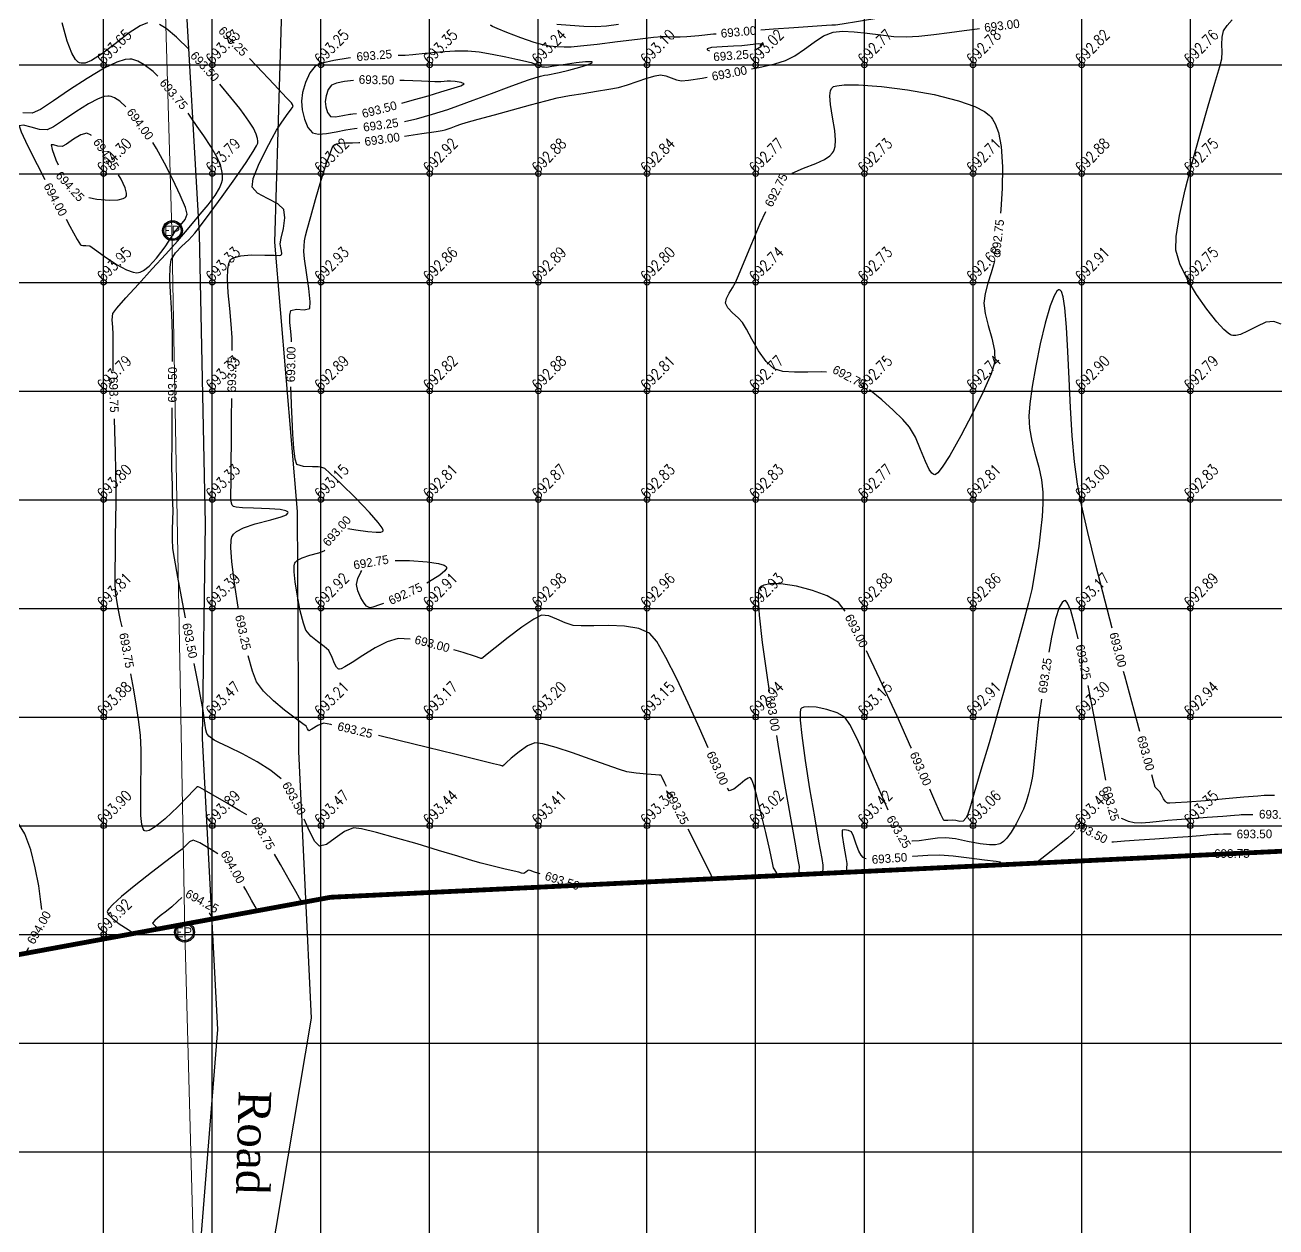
# Model space of a CAD drawing. Header units: millimetres. Extents: x 708400 to 708940, y 1331410 to 1331890.
# Drawn here: x 708561.4 to 708618.9, y 1331506.5 to 1331561.8 of the extents above; entities that cross this region are included whole.
import ezdxf

# ---------------------------------------------------------------- set-up
doc = ezdxf.new("R2010")
doc.units = ezdxf.units.MM
doc.header["$PDMODE"] = 32
doc.header["$PDSIZE"] = 0.25
for name, color, linetype in [('BLOCK LEVELS', 251, 'Continuous'), ('BOUNDARY', 7, 'Continuous'), ('CONT-MJR', 210, 'Continuous'), ('CONT-MNR', 90, 'Continuous'), ('ELECTRIC LINE', 221, 'Continuous'), ('Electric Pole', 7, 'Continuous'), ('grid', 4, 'Continuous'), ('Road', 24, 'Continuous'), ('TEXT', 7, 'Continuous')]:
    doc.layers.add(name, color=color, linetype=linetype)
doc.styles.add('RS', font='romans.shx', dxfattribs={"height": 5})
doc.styles.add('TR', font='times.ttf')
doc.linetypes.add('POWER', pattern='A,10,-0.2,[131,ltypeshp.shx,S=0.4,R=0,X=-0.2,Y=0],-0.2,[131,ltypeshp.shx,S=0.4,R=180,X=1.2,Y=0],-1.2,-0.2,[131,ltypeshp.shx,S=0.4,R=0,X=-0.2,Y=0],-0.2,[131,ltypeshp.shx,S=0.4,R=180,X=1.2,Y=0],-1.2,-0.2,[131,ltypeshp.shx,S=0.4,R=0,X=-0.2,Y=0],-0.2,[131,ltypeshp.shx,S=0.4,R=180,X=1.2,Y=0],-1.2', length=14.8)

# ---------------------------------------------------------------- blocks, each defined once
blk = doc.blocks.new('e')
at = {"layer": 'Electric Pole'}
h = blk.add_hatch(color=1, dxfattribs=at)
edge = h.paths.add_edge_path(flags=16)
edge.add_arc((0, 0), 1.32, 0, 360)
edge = h.paths.add_edge_path()
edge.add_arc((0, 0), 1.52, 0, 360)
at = {"layer": 'Electric Pole', "color": 1}
for radius in [1.52, 1.32]:
    blk.add_circle((0, 0), radius, dxfattribs=at)
at = {"layer": 'Electric Pole', "style": 'RS'}
blk.add_text('EP', height=1.4, dxfattribs=at).set_placement((-1.27, -0.74))

msp = doc.modelspace()

# ---------------------------------------------------------------- linework, layer by layer
at = {"layer": 'BLOCK LEVELS', "color": 251}
for p in [(708565, 1331560, 693.653), (708570, 1331560, 693.43), (708575, 1331560, 693.249), (708580, 1331560, 693.347), (708585, 1331560, 693.245), (708590, 1331560, 693.105), (708595, 1331560, 693.023), (708600, 1331560, 692.768), (708605, 1331560, 692.782), (708610, 1331560, 692.82), (708615, 1331560, 692.763), (708565, 1331555, 694.303), (708570, 1331555, 693.789), (708575, 1331555, 693.016), (708580, 1331555, 692.92), (708585, 1331555, 692.878), (708590, 1331555, 692.836), (708595, 1331555, 692.77), (708600, 1331555, 692.728), (708605, 1331555, 692.711), (708610, 1331555, 692.878), (708615, 1331555, 692.752), (708565, 1331550, 693.948), (708570, 1331550, 693.329), (708575, 1331550, 692.931), (708580, 1331550, 692.857), (708585, 1331550, 692.89), (708590, 1331550, 692.803), (708595, 1331550, 692.74), (708600, 1331550, 692.729), (708605, 1331550, 692.677), (708610, 1331550, 692.912), (708615, 1331550, 692.753), (708565, 1331545, 693.795), (708570, 1331545, 693.332), (708575, 1331545, 692.888), (708580, 1331545, 692.818), (708585, 1331545, 692.878), (708590, 1331545, 692.809), (708595, 1331545, 692.774), (708600, 1331545, 692.75), (708605, 1331545, 692.743), (708610, 1331545, 692.904), (708615, 1331545, 692.79), (708565, 1331540, 693.805), (708570, 1331540, 693.33), (708575, 1331540, 693.15), (708580, 1331540, 692.807), (708585, 1331540, 692.869), (708590, 1331540, 692.826), (708595, 1331540, 692.828), (708600, 1331540, 692.769), (708605, 1331540, 692.809), (708610, 1331540, 692.998), (708615, 1331540, 692.832), (708565, 1331535, 693.808), (708570, 1331535, 693.388), (708575, 1331535, 692.92), (708580, 1331535, 692.908), (708585, 1331535, 692.981), (708590, 1331535, 692.957), (708595, 1331535, 692.928), (708600, 1331535, 692.883), (708605, 1331535, 692.861), (708610, 1331535, 693.174), (708615, 1331535, 692.886), (708565, 1331530, 693.875), (708570, 1331530, 693.466), (708575, 1331530, 693.209), (708580, 1331530, 693.173), (708585, 1331530, 693.198), (708590, 1331530, 693.149), (708595, 1331530, 692.94), (708600, 1331530, 693.151), (708605, 1331530, 692.912), (708610, 1331530, 693.3), (708615, 1331530, 692.94), (708565, 1331525, 693.901), (708570, 1331525, 693.887), (708575, 1331525, 693.469), (708580, 1331525, 693.438), (708585, 1331525, 693.408), (708590, 1331525, 693.342), (708595, 1331525, 693.021), (708600, 1331525, 693.419), (708605, 1331525, 693.062), (708610, 1331525, 693.48), (708615, 1331525, 693.348), (708565, 1331520, 693.918)]:
    msp.add_point(p, dxfattribs=at)
at = {"layer": 'BOUNDARY', "ltscale": 0.5, "const_width": 0.221, "elevation": 692.39}
msp.add_lwpolyline([(708485.756, 1331513.718), (708506.417, 1331512.167), (708521.684, 1331513.287), (708545.217, 1331516.153), (708575.447, 1331521.711), (708677.694, 1331526.661), (708702.379, 1331528.237), (708722.343, 1331532.076), (708722.785, 1331547.68), (708720.433, 1331582.346), (708712.318, 1331581.477), (708711.266, 1331622.005), (708710.45, 1331642.096), (708710.067, 1331653.805)], dxfattribs=at)
at = {"layer": 'CONT-MJR', "flags": 128}
for points, elevation in [([(708604.639, 1331562.829), (708604.577, 1331562.814), (708604.341, 1331562.753), (708604.115, 1331562.7), (708603.748, 1331562.639), (708602.947, 1331562.511), (708601.892, 1331562.343), (708600.759, 1331562.164), (708599.727, 1331562.002), (708598.973, 1331561.884), (708598.675, 1331561.838), (708598.593, 1331561.836), (708598.51, 1331561.836), (708598.255, 1331561.818), (708597.618, 1331561.773), (708596.755, 1331561.712), (708595.82, 1331561.644), (708595.241, 1331561.602)], 693), ([(708567.025, 1331561.937), (708566.679, 1331561.796), (708566.181, 1331561.481), (708565.533, 1331560.98), (708564.904, 1331560.491), (708564.447, 1331560.201), (708564.148, 1331560.09), (708563.976, 1331560.082), (708563.899, 1331560.102), (708563.836, 1331560.136), (708563.715, 1331560.254), (708563.544, 1331560.544), (708563.332, 1331561.094), (708563.091, 1331561.947)], 693.5), ([(708568.931, 1331560.715), (708568.35, 1331561.286), (708567.882, 1331561.676), (708567.58, 1331561.87)], 693.5), ([(708593.182, 1331561.425), (708593.057, 1331561.413), (708592.383, 1331561.348), (708591.838, 1331561.296), (708591.526, 1331561.273), (708591.247, 1331561.278), (708590.955, 1331561.294), (708590.676, 1331561.297), (708590.305, 1331561.259), (708589.57, 1331561.171), (708588.648, 1331561.058), (708587.714, 1331560.946), (708586.944, 1331560.86), (708586.513, 1331560.823), (708586.193, 1331560.823), (708585.854, 1331560.837), (708585.518, 1331560.869), (708585.204, 1331560.923), (708584.805, 1331561.042), (708584.196, 1331561.253), (708583.546, 1331561.496), (708583.112, 1331561.672), (708582.895, 1331561.773), (708582.821, 1331561.819), (708582.81, 1331561.834), (708582.813, 1331561.855)], 693), ([(708594.805, 1331559.819), (708595.152, 1331559.89), (708595.887, 1331560.06), (708596.366, 1331560.201), (708596.805, 1331560.429), (708597.245, 1331560.734), (708597.684, 1331561.057), (708598.125, 1331561.337), (708598.568, 1331561.516), (708599, 1331561.56), (708599.534, 1331561.533), (708600.131, 1331561.464), (708600.752, 1331561.382), (708601.361, 1331561.317), (708601.919, 1331561.298), (708602.507, 1331561.333), (708603.192, 1331561.402), (708603.91, 1331561.49), (708604.597, 1331561.584), (708605.191, 1331561.667), (708605.305, 1331561.682)], 693), ([(708576.491, 1331559.283), (708576.092, 1331559.237), (708575.717, 1331559.168), (708575.486, 1331559.076), (708575.336, 1331558.865), (708575.234, 1331558.578), (708575.195, 1331558.319), (708575.222, 1331558.07), (708575.305, 1331557.81), (708575.433, 1331557.638), (708575.67, 1331557.613), (708576.008, 1331557.673), (708576.332, 1331557.734), (708576.375, 1331557.739), (708576.473, 1331557.751), (708576.633, 1331557.771)], 693.5), ([(708578.716, 1331558.237), (708579.204, 1331558.377), (708579.929, 1331558.588), (708580.511, 1331558.759), (708580.816, 1331558.852), (708581.125, 1331558.944), (708581.444, 1331559.047), (708581.588, 1331559.135), (708581.45, 1331559.196), (708581.177, 1331559.235), (708580.955, 1331559.253), (708580.813, 1331559.249), (708580.665, 1331559.234), (708580.523, 1331559.223), (708580.239, 1331559.231), (708579.623, 1331559.253), (708578.829, 1331559.281), (708578.625, 1331559.287)], 693.5), ([(708578.84, 1331556.728), (708579.635, 1331556.844), (708580.299, 1331556.941), (708580.585, 1331556.985), (708580.722, 1331557.021), (708580.858, 1331557.063), (708580.999, 1331557.115), (708581.219, 1331557.199), (708581.432, 1331557.274), (708581.689, 1331557.349), (708582.238, 1331557.505), (708582.979, 1331557.713), (708583.811, 1331557.944), (708584.637, 1331558.169), (708585.354, 1331558.358), (708585.864, 1331558.483), (708586.433, 1331558.594), (708587.06, 1331558.696), (708587.684, 1331558.792), (708588.247, 1331558.882), (708588.693, 1331558.969), (708589.1, 1331559.085), (708589.552, 1331559.236), (708589.994, 1331559.387), (708590.371, 1331559.503), (708590.629, 1331559.55), (708590.863, 1331559.508), (708591.109, 1331559.413), (708591.356, 1331559.315), (708591.592, 1331559.265), (708591.913, 1331559.297), (708592.543, 1331559.395), (708592.774, 1331559.435)], 693), ([(708568.177, 1331546.357), (708568.179, 1331546.991), (708568.179, 1331547.539), (708568.16, 1331548.145), (708568.121, 1331548.83), (708568.081, 1331549.528), (708568.054, 1331550.173), (708568.059, 1331550.698), (708568.111, 1331551.036), (708568.306, 1331551.359), (708568.599, 1331551.665), (708568.92, 1331551.964), (708569.199, 1331552.261), (708569.457, 1331552.599), (708569.906, 1331553.199), (708570.463, 1331553.956), (708571.044, 1331554.764), (708571.566, 1331555.519), (708571.885, 1331556.013), (708572.038, 1331556.283), (708572.09, 1331556.404), (708572.098, 1331556.444), (708572.099, 1331556.502), (708572.084, 1331556.624), (708572.024, 1331556.818), (708571.892, 1331557.088), (708571.683, 1331557.42), (708571.476, 1331557.716), (708571.265, 1331557.994), (708570.858, 1331558.508), (708570.352, 1331559.123)], 693.5), ([(708566.023, 1331558.082), (708565.749, 1331558.33), (708565.505, 1331558.483), (708565.344, 1331558.545), (708565.264, 1331558.562), (708565.195, 1331558.567), (708565.034, 1331558.545), (708564.749, 1331558.446), (708564.313, 1331558.22), (708563.727, 1331557.85), (708563.164, 1331557.466), (708562.699, 1331557.158), (708562.402, 1331557.013), (708562.06, 1331557.037), (708561.664, 1331557.143), (708561.318, 1331557.231), (708561.124, 1331557.204), (708561.209, 1331556.927), (708561.504, 1331556.291), (708561.941, 1331555.419), (708562.301, 1331554.726)], 694), ([(708563.274, 1331552.903), (708563.447, 1331552.585), (708563.79, 1331551.971), (708563.944, 1331551.723), (708563.975, 1331551.708), (708564.054, 1331551.694), (708564.192, 1331551.697), (708564.367, 1331551.686), (708564.589, 1331551.533), (708565.034, 1331551.204), (708565.592, 1331550.829), (708566.048, 1331550.581), (708566.357, 1331550.468), (708566.535, 1331550.444), (708566.612, 1331550.45), (708566.687, 1331550.47), (708566.845, 1331550.548), (708567.094, 1331550.746), (708567.432, 1331551.113), (708567.827, 1331551.639), (708568.144, 1331552.109), (708568.331, 1331552.386), (708568.541, 1331552.627), (708568.749, 1331552.886), (708568.854, 1331553.141), (708568.767, 1331553.438), (708568.524, 1331554.006), (708568.184, 1331554.728), (708567.802, 1331555.485), (708567.436, 1331556.16), (708567.269, 1331556.433)], 694), ([(708573.639, 1331547.259), (708573.64, 1331547.382), (708573.617, 1331547.743), (708573.577, 1331548.146), (708573.562, 1331548.498), (708573.615, 1331548.711), (708573.872, 1331548.766), (708574.233, 1331548.741), (708574.483, 1331548.796), (708574.501, 1331549.105), (708574.44, 1331549.722), (708574.342, 1331550.448), (708574.252, 1331551.083), (708574.212, 1331551.427), (708574.223, 1331551.661), (708574.25, 1331551.905), (708574.29, 1331552.136), (708574.365, 1331552.425), (708574.529, 1331553.024), (708574.752, 1331553.809), (708575.001, 1331554.654), (708575.247, 1331555.435), (708575.419, 1331555.93), (708575.524, 1331556.184), (708575.578, 1331556.282), (708575.6, 1331556.307), (708575.637, 1331556.333), (708575.724, 1331556.374), (708575.882, 1331556.409), (708576.126, 1331556.422), (708576.448, 1331556.418), (708576.744, 1331556.429), (708576.794, 1331556.436)], 693), ([(708611.401, 1331534.095), (708611.08, 1331535.328), (708610.657, 1331536.99), (708610.287, 1331538.499), (708609.994, 1331539.768), (708609.804, 1331540.709), (708609.667, 1331541.738), (708609.564, 1331542.941), (708609.487, 1331544.241), (708609.425, 1331545.559), (708609.367, 1331546.815), (708609.303, 1331547.932), (708609.223, 1331548.831), (708609.141, 1331549.34), (708609.065, 1331549.573), (708609.006, 1331549.647), (708608.974, 1331549.659), (708608.936, 1331549.653), (708608.857, 1331549.589), (708608.729, 1331549.379), (708608.549, 1331548.917), (708608.319, 1331548.119), (708608.095, 1331547.17), (708607.894, 1331546.167), (708607.728, 1331545.213), (708607.614, 1331544.405), (708607.565, 1331543.844), (708607.6, 1331543.286), (708607.711, 1331542.701), (708607.863, 1331542.101), (708608.021, 1331541.501), (708608.149, 1331540.913), (708608.212, 1331540.35), (708608.21, 1331539.83), (708608.174, 1331539.224), (708608.111, 1331538.56), (708608.026, 1331537.864), (708607.925, 1331537.166), (708607.814, 1331536.491), (708607.698, 1331535.869), (708607.551, 1331535.249), (708607.293, 1331534.278), (708606.953, 1331533.051), (708606.561, 1331531.668), (708606.147, 1331530.225), (708605.738, 1331528.82), (708605.366, 1331527.551), (708605.059, 1331526.514), (708604.848, 1331525.807), (708604.761, 1331525.529), (708604.668, 1331525.343), (708604.543, 1331525.207), (708604.399, 1331525.201), (708604.206, 1331525.237), (708604.044, 1331525.264), (708603.837, 1331525.239), (708603.655, 1331525.249), (708603.52, 1331525.526), (708603.196, 1331526.252), (708603.007, 1331526.679)], 693), ([(708576.237, 1331538.677), (708576.6, 1331538.621), (708577.153, 1331538.536), (708577.544, 1331538.5), (708577.756, 1331538.511), (708577.84, 1331538.545), (708577.862, 1331538.571), (708577.864, 1331538.603), (708577.817, 1331538.709), (708577.634, 1331538.958), (708577.235, 1331539.413), (708576.593, 1331540.08), (708575.936, 1331540.73), (708575.415, 1331541.229), (708575.182, 1331541.44), (708575.035, 1331541.485), (708574.878, 1331541.509), (708574.62, 1331541.508), (708574.202, 1331541.524), (708573.893, 1331541.627), (708573.818, 1331541.872), (708573.757, 1331542.369), (708573.709, 1331543.017), (708573.672, 1331543.716), (708573.646, 1331544.365), (708573.627, 1331544.864), (708573.621, 1331545.192)], 693), ([(708568.767, 1331534.562), (708568.628, 1331535.29), (708568.414, 1331536.435), (708568.258, 1331537.306), (708568.187, 1331537.761), (708568.169, 1331538.182), (708568.176, 1331538.626), (708568.191, 1331539.071), (708568.197, 1331539.494), (708568.191, 1331539.846), (708568.179, 1331540.24), (708568.165, 1331540.654), (708568.154, 1331541.065), (708568.146, 1331541.45), (708568.146, 1331541.841), (708568.15, 1331542.505), (708568.156, 1331543.357), (708568.162, 1331544.224)], 693.5), ([(708579.106, 1331533.582), (708578.546, 1331533.61), (708578.052, 1331533.464), (708577.495, 1331533.182), (708576.934, 1331532.841), (708576.43, 1331532.513), (708576.107, 1331532.312), (708575.933, 1331532.221), (708575.855, 1331532.198), (708575.83, 1331532.2), (708575.79, 1331532.219), (708575.72, 1331532.291), (708575.629, 1331532.461), (708575.52, 1331532.745), (708575.362, 1331533.057), (708575.147, 1331533.251), (708574.84, 1331533.477), (708574.532, 1331533.728), (708574.31, 1331533.994), (708574.191, 1331534.327), (708574.051, 1331534.888), (708573.916, 1331535.56), (708573.811, 1331536.229), (708573.768, 1331536.682), (708573.767, 1331536.936), (708573.785, 1331537.05), (708573.8, 1331537.088), (708573.832, 1331537.134), (708573.93, 1331537.217), (708574.14, 1331537.326), (708574.485, 1331537.445), (708574.901, 1331537.56), (708575.145, 1331537.647), (708575.175, 1331537.677)], 693), ([(708599.121, 1331534.867), (708598.809, 1331535.273), (708598.292, 1331535.573), (708597.616, 1331535.831), (708596.873, 1331536.024), (708596.158, 1331536.127), (708595.669, 1331536.128), (708595.382, 1331536.072), (708595.239, 1331536.005), (708595.185, 1331535.962), (708595.161, 1331535.926), (708595.13, 1331535.786), (708595.119, 1331535.421), (708595.166, 1331534.684), (708595.306, 1331533.437), (708595.515, 1331531.928), (708595.628, 1331531.189)], 693), ([(708592.815, 1331528.593), (708592.416, 1331529.486), (708591.894, 1331530.64), (708591.369, 1331531.76), (708590.875, 1331532.74), (708590.448, 1331533.478), (708590.121, 1331533.868), (708589.618, 1331534.077), (708588.961, 1331534.18), (708588.241, 1331534.211), (708587.548, 1331534.206), (708586.973, 1331534.197), (708586.607, 1331534.218), (708586.241, 1331534.341), (708585.858, 1331534.512), (708585.484, 1331534.652), (708585.144, 1331534.683), (708584.794, 1331534.512), (708584.245, 1331534.136), (708583.613, 1331533.661), (708583.016, 1331533.192), (708582.642, 1331532.891), (708582.462, 1331532.744), (708582.403, 1331532.696), (708582.395, 1331532.69), (708582.387, 1331532.691), (708582.35, 1331532.7), (708582.324, 1331532.707), (708582.104, 1331532.782), (708581.539, 1331532.966), (708581.114, 1331533.094)], 693), ([(708602.169, 1331528.568), (708602.146, 1331528.621), (708601.504, 1331530.047), (708600.841, 1331531.491), (708600.198, 1331532.843), (708600.096, 1331533.044)], 693), ([(708573.176, 1331527.156), (708573.176, 1331527.156), (708572.695, 1331527.546), (708572.066, 1331527.939), (708571.391, 1331528.304), (708570.77, 1331528.614), (708570.301, 1331528.837), (708570.086, 1331528.945), (708569.966, 1331529.031), (708569.846, 1331529.129), (708569.757, 1331529.238), (708569.71, 1331529.416), (708569.663, 1331529.724), (708569.615, 1331530.078), (708569.567, 1331530.394), (708569.492, 1331530.792), (708569.332, 1331531.621), (708569.168, 1331532.467)], 693.5), ([(708612.672, 1331529.336), (708612.409, 1331530.303), (708611.981, 1331531.897), (708611.928, 1331532.097)], 693), ([(708595.952, 1331529.147), (708596.049, 1331528.559), (708596.328, 1331526.915), (708596.585, 1331525.441), (708596.798, 1331524.247), (708596.942, 1331523.439), (708596.997, 1331523.127), (708596.99, 1331522.916), (708596.98, 1331522.784), (708596.978, 1331522.753)], 693), ([(708562.156, 1331521.142), (708562.119, 1331521.503), (708562.016, 1331522.24), (708561.861, 1331523.068), (708561.651, 1331523.894), (708561.383, 1331524.622), (708561.053, 1331525.157), (708560.572, 1331525.501), (708559.655, 1331525.988), (708558.399, 1331526.578), (708556.902, 1331527.23), (708555.784, 1331527.69)], 694), ([(708596.034, 1331522.708), (708596.029, 1331522.716), (708596.009, 1331522.75), (708595.969, 1331522.82), (708595.926, 1331522.892), (708595.875, 1331522.976), (708595.828, 1331523.061), (708595.775, 1331523.297), (708595.645, 1331523.884), (708595.465, 1331524.683), (708595.26, 1331525.554), (708595.057, 1331526.359), (708594.913, 1331526.861), (708594.825, 1331527.108), (708594.779, 1331527.195), (708594.761, 1331527.211), (708594.729, 1331527.217), (708594.65, 1331527.197), (708594.505, 1331527.104), (708594.281, 1331526.916), (708594, 1331526.688), (708593.775, 1331526.611), (708593.701, 1331526.725)], 693), ([(708618.863, 1331526.397), (708618.753, 1331526.4), (708618.57, 1331526.399), (708618.396, 1331526.393), (708618.104, 1331526.368), (708617.465, 1331526.31), (708616.616, 1331526.232), (708615.7, 1331526.152), (708614.853, 1331526.085), (708614.321, 1331526.05), (708614.054, 1331526.041), (708613.954, 1331526.045), (708613.932, 1331526.05), (708613.902, 1331526.069), (708613.844, 1331526.126), (708613.761, 1331526.246), (708613.667, 1331526.423), (708613.589, 1331526.569), (708613.48, 1331526.672), (708613.381, 1331526.779), (708613.3, 1331527.057), (708613.22, 1331527.343)], 693), ([(708585.089, 1331522.787), (708584.823, 1331522.872), (708584.622, 1331522.935), (708584.556, 1331522.956), (708584.547, 1331522.959), (708584.542, 1331522.956), (708584.52, 1331522.939), (708584.505, 1331522.928), (708584.433, 1331522.868), (708584.334, 1331522.804), (708584.223, 1331522.825), (708584.101, 1331522.86), (708583.884, 1331522.911), (708583.417, 1331523.02), (708582.86, 1331523.152), (708582.371, 1331523.274), (708581.986, 1331523.386), (708581.298, 1331523.595), (708580.41, 1331523.865), (708579.422, 1331524.162), (708578.434, 1331524.45), (708577.55, 1331524.693), (708576.868, 1331524.856), (708576.492, 1331524.904), (708576.086, 1331524.734), (708575.661, 1331524.423), (708575.26, 1331524.143), (708574.928, 1331524.066), (708574.718, 1331524.281), (708574.472, 1331524.748), (708574.223, 1331525.297)], 693.5), ([(708600.088, 1331523.485), (708600.024, 1331523.499), (708599.988, 1331523.515), (708599.944, 1331523.547), (708599.861, 1331523.642), (708599.75, 1331523.839), (708599.623, 1331524.154), (708599.498, 1331524.521), (708599.408, 1331524.715), (708599.265, 1331524.782), (708599.09, 1331524.817), (708598.974, 1331524.797), (708598.982, 1331524.552), (708599.058, 1331524.055), (708599.146, 1331523.545), (708599.191, 1331523.261), (708599.184, 1331523.037), (708599.171, 1331522.86)], 693.5), ([(708609.685, 1331524.76), (708609.539, 1331524.621), (708609.348, 1331524.437), (708609.056, 1331524.204), (708608.592, 1331523.833), (708608.162, 1331523.49), (708607.973, 1331523.338), (708607.959, 1331523.285)], 693.5), ([(708570.251, 1331523.716), (708569.968, 1331523.894), (708569.434, 1331524.208), (708569.119, 1331524.344), (708568.952, 1331524.259), (708568.784, 1331524.092), (708568.623, 1331523.931), (708568.384, 1331523.748), (708567.872, 1331523.36), (708567.2, 1331522.844), (708566.482, 1331522.279), (708565.829, 1331521.74), (708565.43, 1331521.381), (708565.241, 1331521.18), (708565.181, 1331521.087), (708565.173, 1331521.055), (708565.181, 1331521.006), (708565.237, 1331520.901), (708565.404, 1331520.729), (708565.718, 1331520.493), (708566.132, 1331520.228), (708566.405, 1331520.049)], 694), ([(708616.878, 1331524.612), (708616.525, 1331524.608), (708616.276, 1331524.606), (708616.191, 1331524.599), (708616.105, 1331524.592), (708615.902, 1331524.577), (708615.443, 1331524.541), (708614.89, 1331524.498), (708614.406, 1331524.462), (708613.99, 1331524.431), (708613.357, 1331524.386), (708612.638, 1331524.335), (708611.963, 1331524.287), (708611.462, 1331524.251), (708611.38, 1331524.246)], 693.5), ([(708606.272, 1331523.203), (708606.272, 1331523.21), (708606.27, 1331523.24), (708606.269, 1331523.261), (708606.266, 1331523.322), (708606.058, 1331523.353), (708605.53, 1331523.425), (708604.825, 1331523.515), (708604.088, 1331523.595), (708603.46, 1331523.641), (708602.92, 1331523.631), (708602.237, 1331523.583), (708602.22, 1331523.582)], 693.5), ([(708572.082, 1331521.092), (708572.054, 1331521.142), (708571.975, 1331521.282), (708571.811, 1331521.571), (708571.54, 1331522.049), (708571.451, 1331522.206)], 694), ([(708561.434, 1331519.135), (708561.449, 1331519.166), (708561.492, 1331519.255), (708561.561, 1331519.398)], 694)]:
    msp.add_lwpolyline(points, dxfattribs=dict(at, elevation=elevation))
at = {"layer": 'CONT-MNR', "flags": 128}
for points, elevation in [([(708588.697, 1331561.857), (708588.135, 1331561.787), (708587.636, 1331561.754), (708587.098, 1331561.768), (708586.465, 1331561.813), (708585.859, 1331561.869)], 692.75), ([(708619.169, 1331548.073), (708618.843, 1331548.204), (708618.476, 1331548.161), (708618.058, 1331547.976), (708617.628, 1331547.748), (708617.303, 1331547.602), (708617.083, 1331547.548), (708616.953, 1331547.55), (708616.894, 1331547.565), (708616.849, 1331547.585), (708616.742, 1331547.656), (708616.541, 1331547.833), (708616.216, 1331548.184), (708615.756, 1331548.761), (708615.284, 1331549.438), (708614.854, 1331550.156), (708614.518, 1331550.855), (708614.329, 1331551.477), (708614.339, 1331552.112), (708614.497, 1331553.074), (708614.762, 1331554.258), (708615.097, 1331555.562), (708615.462, 1331556.884), (708615.818, 1331558.121), (708616.126, 1331559.168), (708616.348, 1331559.925), (708616.443, 1331560.287), (708616.459, 1331560.605), (708616.447, 1331560.947), (708616.454, 1331561.279), (708616.524, 1331561.565), (708616.687, 1331561.822), (708616.919, 1331562.072)], 692.75), ([(708578.842, 1331557.407), (708579.045, 1331557.444), (708579.396, 1331557.527), (708579.761, 1331557.625), (708580.131, 1331557.734), (708580.493, 1331557.847), (708580.837, 1331557.957), (708581.292, 1331558.117), (708582.011, 1331558.381), (708582.846, 1331558.691), (708583.654, 1331558.991), (708584.287, 1331559.226), (708584.601, 1331559.34), (708584.843, 1331559.412), (708585.098, 1331559.481), (708585.29, 1331559.528), (708585.434, 1331559.554), (708585.585, 1331559.576), (708585.729, 1331559.603), (708585.966, 1331559.659), (708586.412, 1331559.769), (708586.916, 1331559.903), (708587.257, 1331560.009), (708587.426, 1331560.078), (708587.479, 1331560.115), (708587.484, 1331560.13), (708587.472, 1331560.142), (708587.396, 1331560.153), (708587.176, 1331560.144), (708586.748, 1331560.097), (708586.137, 1331560.01), (708585.621, 1331559.928), (708585.391, 1331559.891), (708585.288, 1331559.896), (708585.187, 1331559.907), (708585.078, 1331559.949), (708584.884, 1331560.028), (708584.694, 1331560.094), (708584.673, 1331560.1), (708584.598, 1331560.119), (708584.415, 1331560.163), (708584.063, 1331560.244), (708583.504, 1331560.365), (708582.885, 1331560.486), (708582.28, 1331560.586), (708581.764, 1331560.641), (708581.156, 1331560.64), (708580.464, 1331560.593), (708579.788, 1331560.526), (708579.227, 1331560.465), (708578.879, 1331560.436), (708578.605, 1331560.441), (708578.556, 1331560.444)], 693.25), ([(708594.95, 1331560.696), (708595.003, 1331560.72), (708595.239, 1331560.852), (708595.335, 1331560.954), (708595.14, 1331560.97), (708594.744, 1331560.927), (708594.363, 1331560.883), (708593.987, 1331560.864), (708593.454, 1331560.839), (708592.975, 1331560.799), (708592.763, 1331560.736), (708592.767, 1331560.719), (708592.807, 1331560.684), (708592.87, 1331560.654)], 693.25), ([(708567.492, 1331559.479), (708567.276, 1331559.696), (708566.873, 1331560.012), (708566.579, 1331560.176), (708566.391, 1331560.243), (708566.299, 1331560.262), (708566.204, 1331560.269), (708565.989, 1331560.247), (708565.612, 1331560.132), (708565.033, 1331559.858), (708564.239, 1331559.385), (708563.437, 1331558.851), (708562.7, 1331558.346), (708562.1, 1331557.959), (708561.712, 1331557.78), (708561.285, 1331557.795)], 693.75), ([(708570.91, 1331546.859), (708570.91, 1331546.864), (708570.91, 1331547.461), (708570.877, 1331548.083), (708570.809, 1331548.792), (708570.739, 1331549.513), (708570.699, 1331550.176), (708570.71, 1331550.614), (708570.756, 1331550.866), (708570.807, 1331550.987), (708570.84, 1331551.033), (708570.89, 1331551.078), (708571.03, 1331551.15), (708571.318, 1331551.221), (708571.795, 1331551.261), (708572.425, 1331551.258), (708572.853, 1331551.244), (708573.076, 1331551.243), (708573.158, 1331551.252), (708573.175, 1331551.261), (708573.187, 1331551.281), (708573.197, 1331551.332), (708573.187, 1331551.432), (708573.152, 1331551.587), (708573.123, 1331551.771), (708573.174, 1331552.029), (708573.274, 1331552.474), (708573.342, 1331552.961), (708573.295, 1331553.35), (708573.01, 1331553.617), (708572.544, 1331553.858), (708572.089, 1331554.104), (708571.836, 1331554.387), (708571.889, 1331554.784), (708572.125, 1331555.384), (708572.446, 1331556.046), (708572.757, 1331556.632), (708572.962, 1331557.002), (708573.165, 1331557.321), (708573.416, 1331557.674), (708573.629, 1331557.964), (708573.72, 1331558.095), (708573.688, 1331558.176), (708573.642, 1331558.255), (708573.421, 1331558.493), (708572.845, 1331559.105), (708572.031, 1331559.966), (708571.717, 1331560.296)], 693.25), ([(708576.359, 1331560.322), (708576.252, 1331560.309), (708575.601, 1331560.209), (708575.058, 1331560.088), (708574.732, 1331559.949), (708574.483, 1331559.634), (708574.288, 1331559.197), (708574.159, 1331558.732), (708574.11, 1331558.331), (708574.142, 1331557.943), (708574.243, 1331557.511), (708574.404, 1331557.125), (708574.618, 1331556.877), (708574.882, 1331556.814), (708575.259, 1331556.841), (708575.696, 1331556.919), (708576.14, 1331557.012), (708576.538, 1331557.081), (708576.664, 1331557.097)], 693.25), ([(708596.679, 1331555.022), (708597.203, 1331555.251), (708597.765, 1331555.465), (708598.17, 1331555.654), (708598.414, 1331555.823), (708598.538, 1331555.953), (708598.586, 1331556.025), (708598.618, 1331556.091), (708598.659, 1331556.248), (708598.676, 1331556.534), (708598.635, 1331556.983), (708598.531, 1331557.593), (708598.436, 1331558.184), (708598.411, 1331558.587), (708598.446, 1331558.821), (708598.503, 1331558.935), (708598.543, 1331558.978), (708598.586, 1331559.004), (708598.73, 1331559.046), (708599.073, 1331559.082), (708599.729, 1331559.083), (708600.782, 1331559.012), (708601.981, 1331558.864), (708603.206, 1331558.644), (708604.335, 1331558.358), (708605.09, 1331558.084), (708605.529, 1331557.855), (708605.746, 1331557.69), (708605.83, 1331557.605), (708605.901, 1331557.513), (708606.025, 1331557.294), (708606.17, 1331556.892), (708606.293, 1331556.244), (708606.356, 1331555.312), (708606.342, 1331554.318), (708606.278, 1331553.345), (708606.261, 1331553.177)], 692.75), ([(708565.44, 1331545.927), (708565.439, 1331545.967), (708565.438, 1331546.4), (708565.442, 1331546.874), (708565.447, 1331547.308), (708565.448, 1331547.618), (708565.421, 1331547.937), (708565.392, 1331548.271), (708565.43, 1331548.566), (708565.614, 1331548.817), (708566.032, 1331549.295), (708566.601, 1331549.922), (708567.24, 1331550.618), (708567.869, 1331551.303), (708568.404, 1331551.899), (708568.765, 1331552.324), (708569.088, 1331552.712), (708569.452, 1331553.132), (708569.816, 1331553.567), (708570.136, 1331554), (708570.333, 1331554.333), (708570.431, 1331554.57), (708570.467, 1331554.72), (708570.476, 1331554.792), (708570.479, 1331554.879), (708570.462, 1331555.059), (708570.391, 1331555.346), (708570.224, 1331555.746), (708569.938, 1331556.254), (708569.616, 1331556.741), (708569.309, 1331557.176), (708569.05, 1331557.548), (708568.887, 1331557.778)], 693.75), ([(708564.437, 1331556.758), (708564.431, 1331556.764), (708564.23, 1331556.863), (708563.962, 1331556.787), (708563.618, 1331556.58), (708563.296, 1331556.36), (708563.092, 1331556.247), (708562.904, 1331556.269), (708562.702, 1331556.325), (708562.584, 1331556.323), (708562.632, 1331556.106), (708562.807, 1331555.631), (708562.91, 1331555.401)], 694.25), ([(708564.321, 1331553.91), (708564.693, 1331553.834), (708565.277, 1331553.782), (708565.679, 1331553.801), (708565.903, 1331553.853), (708566.001, 1331553.908), (708566.032, 1331553.941), (708566.05, 1331553.983), (708566.054, 1331554.099), (708565.988, 1331554.342), (708565.803, 1331554.751), (708565.69, 1331554.95)], 694.25), ([(708598.257, 1331545.866), (708598.049, 1331545.879), (708597.405, 1331545.872), (708596.785, 1331545.864), (708596.247, 1331545.9), (708595.848, 1331546.024), (708595.48, 1331546.359), (708595.134, 1331546.848), (708594.828, 1331547.383), (708594.578, 1331547.853), (708594.401, 1331548.151), (708594.189, 1331548.374), (708593.938, 1331548.603), (708593.723, 1331548.828), (708593.616, 1331549.04), (708593.651, 1331549.26), (708593.776, 1331549.503), (708593.934, 1331549.751), (708594.068, 1331549.986), (708594.205, 1331550.31), (708594.468, 1331550.951), (708594.817, 1331551.789), (708595.211, 1331552.705), (708595.464, 1331553.258)], 692.75), ([(708605.991, 1331550.994), (708605.947, 1331550.81), (708605.833, 1331550.435), (708605.682, 1331549.961), (708605.556, 1331549.495), (708605.498, 1331549.049), (708605.554, 1331548.568), (708605.702, 1331548.014), (708605.871, 1331547.431), (708605.993, 1331546.858), (708606, 1331546.338), (708605.828, 1331545.799), (708605.464, 1331544.96), (708604.978, 1331543.961), (708604.443, 1331542.941), (708603.927, 1331542.04), (708603.577, 1331541.498), (708603.374, 1331541.243), (708603.275, 1331541.162), (708603.239, 1331541.152), (708603.194, 1331541.159), (708603.107, 1331541.216), (708602.979, 1331541.392), (708602.808, 1331541.753), (708602.588, 1331542.315), (708602.35, 1331542.885), (708602.082, 1331543.336), (708601.766, 1331543.688), (708601.324, 1331544.127), (708600.801, 1331544.6), (708600.24, 1331545.056), (708600.239, 1331545.057)], 692.75), ([(708571.209, 1331534.975), (708571.194, 1331535.052), (708571.018, 1331536.162), (708570.9, 1331537.152), (708570.862, 1331537.787), (708570.874, 1331538.133), (708570.904, 1331538.289), (708570.926, 1331538.342), (708570.974, 1331538.411), (708571.121, 1331538.539), (708571.439, 1331538.706), (708571.981, 1331538.892), (708572.697, 1331539.082), (708573.176, 1331539.214), (708573.41, 1331539.31), (708573.482, 1331539.375), (708573.488, 1331539.408), (708573.473, 1331539.439), (708573.383, 1331539.491), (708573.126, 1331539.546), (708572.627, 1331539.587), (708571.905, 1331539.612), (708571.385, 1331539.634), (708571.099, 1331539.663), (708570.984, 1331539.693), (708570.954, 1331539.712), (708570.924, 1331539.75), (708570.884, 1331539.849), (708570.858, 1331540.041), (708570.863, 1331540.337), (708570.873, 1331540.688), (708570.872, 1331541.021), (708570.875, 1331541.718), (708570.882, 1331542.672), (708570.89, 1331543.772), (708570.897, 1331544.659)], 693.25), ([(708565.852, 1331534.145), (708565.784, 1331534.463), (708565.688, 1331534.914), (708565.607, 1331535.359), (708565.552, 1331535.785), (708565.535, 1331536.188), (708565.533, 1331536.773), (708565.542, 1331537.488), (708565.556, 1331538.278), (708565.57, 1331539.09), (708565.58, 1331539.872), (708565.58, 1331540.569), (708565.568, 1331541.309), (708565.546, 1331542.199), (708565.52, 1331543.156), (708565.503, 1331543.728)], 693.75), ([(708578.408, 1331537.201), (708579.075, 1331537.198), (708579.881, 1331537.149), (708580.402, 1331537.072), (708580.665, 1331536.989), (708580.758, 1331536.921), (708580.777, 1331536.883), (708580.774, 1331536.839), (708580.705, 1331536.733), (708580.464, 1331536.531), (708579.95, 1331536.211), (708579.869, 1331536.168)], 692.75), ([(708577.878, 1331535.232), (708577.699, 1331535.16), (708577.387, 1331535.058), (708577.258, 1331535.034), (708577.222, 1331535.036), (708577.183, 1331535.053), (708577.103, 1331535.109), (708576.982, 1331535.242), (708576.832, 1331535.481), (708576.692, 1331535.814), (708576.639, 1331536.103), (708576.696, 1331536.372), (708576.835, 1331536.669), (708576.888, 1331536.744)], 692.75), ([(708609.835, 1331533.606), (708609.706, 1331534.162), (708609.493, 1331534.9), (708609.352, 1331535.241), (708609.27, 1331535.348), (708609.233, 1331535.362), (708609.187, 1331535.352), (708609.097, 1331535.276), (708608.965, 1331535.037), (708608.798, 1331534.527), (708608.604, 1331533.673), (708608.484, 1331532.994)], 693.25), ([(708575.5, 1331529.649), (708575.456, 1331529.659), (708575.121, 1331529.718), (708574.853, 1331529.611), (708574.583, 1331529.444), (708574.438, 1331529.363), (708574.377, 1331529.459), (708574.32, 1331529.579), (708574.169, 1331529.69), (708573.808, 1331529.951), (708573.326, 1331530.319), (708572.811, 1331530.748), (708572.351, 1331531.195), (708572.034, 1331531.616), (708571.848, 1331532.106), (708571.657, 1331532.821)], 693.25), ([(708571.588, 1331525.501), (708571.272, 1331525.689), (708570.662, 1331526.05), (708570.045, 1331526.41), (708569.64, 1331526.641), (708569.434, 1331526.754), (708569.359, 1331526.79), (708569.344, 1331526.794), (708569.322, 1331526.789), (708569.274, 1331526.76), (708569.2, 1331526.689), (708569.108, 1331526.598), (708568.89, 1331526.369), (708568.414, 1331525.878), (708567.828, 1331525.319), (708567.377, 1331524.951), (708567.098, 1331524.786), (708566.959, 1331524.752), (708566.906, 1331524.762), (708566.875, 1331524.783), (708566.822, 1331524.863), (708566.765, 1331525.066), (708566.722, 1331525.469), (708566.708, 1331526.134), (708566.72, 1331526.907), (708566.736, 1331527.717), (708566.736, 1331528.489), (708566.699, 1331529.15), (708566.62, 1331529.787), (708566.511, 1331530.505), (708566.387, 1331531.254), (708566.258, 1331531.983)], 693.75), ([(708611.117, 1331527.103), (708610.901, 1331528.26), (708610.617, 1331529.788), (708610.311, 1331531.383), (708610.296, 1331531.455)], 693.25), ([(708608.154, 1331530.819), (708608.077, 1331530.303), (708608, 1331529.772), (708607.932, 1331529.172), (708607.871, 1331528.559), (708607.816, 1331527.988), (708607.766, 1331527.515), (708607.72, 1331527.195), (708607.646, 1331526.84), (708607.556, 1331526.467), (708607.447, 1331526.102), (708607.315, 1331525.769), (708607.174, 1331525.465), (708606.986, 1331525.089), (708606.761, 1331524.707), (708606.56, 1331524.437), (708606.4, 1331524.278), (708606.29, 1331524.199), (708606.234, 1331524.17), (708606.174, 1331524.148), (708606.029, 1331524.121), (708605.759, 1331524.119), (708605.332, 1331524.17), (708604.75, 1331524.281), (708604.195, 1331524.393), (708603.752, 1331524.452), (708603.363, 1331524.429), (708602.938, 1331524.363), (708602.515, 1331524.301), (708602.202, 1331524.287), (708602.184, 1331524.29)], 693.25), ([(708601.102, 1331525.716), (708600.894, 1331526.18), (708600.474, 1331527.155), (708600.053, 1331528.134), (708599.664, 1331529.007), (708599.338, 1331529.663), (708599.108, 1331529.994), (708598.749, 1331530.193), (708598.275, 1331530.355), (708597.779, 1331530.456), (708597.426, 1331530.477), (708597.218, 1331530.45), (708597.116, 1331530.408), (708597.079, 1331530.38), (708597.062, 1331530.348), (708597.043, 1331530.216), (708597.053, 1331529.862), (708597.123, 1331529.153), (708597.281, 1331528.002), (708597.484, 1331526.703), (708597.701, 1331525.414), (708597.896, 1331524.295), (708598.038, 1331523.502), (708598.094, 1331523.194), (708598.09, 1331523.098), (708598.084, 1331523.002), (708598.079, 1331522.898), (708598.074, 1331522.806)], 693.25), ([(708590.902, 1331526.813), (708590.826, 1331526.963), (708590.694, 1331527.224), (708590.651, 1331527.309), (708590.646, 1331527.32), (708590.636, 1331527.322), (708590.594, 1331527.326), (708590.564, 1331527.328), (708590.393, 1331527.338), (708589.989, 1331527.367), (708589.501, 1331527.413), (708589.079, 1331527.476), (708588.729, 1331527.584), (708588.13, 1331527.797), (708587.381, 1331528.07), (708586.58, 1331528.355), (708585.825, 1331528.606), (708585.214, 1331528.777), (708584.845, 1331528.821), (708584.501, 1331528.679), (708584.114, 1331528.409), (708583.75, 1331528.104), (708583.522, 1331527.894), (708583.41, 1331527.788), (708583.372, 1331527.752), (708583.365, 1331527.747), (708583.356, 1331527.747), (708583.327, 1331527.752), (708583.27, 1331527.767), (708583.213, 1331527.784), (708582.937, 1331527.852), (708582.208, 1331528.033), (708581.154, 1331528.293), (708579.902, 1331528.601), (708578.579, 1331528.924), (708577.643, 1331529.15)], 693.25), ([(708617.875, 1331525.51), (708617.494, 1331525.503), (708617.336, 1331525.5), (708617.238, 1331525.492), (708617.026, 1331525.476), (708616.492, 1331525.434), (708615.779, 1331525.379), (708615.026, 1331525.321), (708614.375, 1331525.271), (708613.966, 1331525.24), (708613.567, 1331525.199), (708613.133, 1331525.147), (708612.728, 1331525.114), (708612.418, 1331525.13), (708612.155, 1331525.201), (708611.878, 1331525.312), (708611.826, 1331525.341)], 693.25), ([(708593.04, 1331522.563), (708593.037, 1331522.57), (708593.022, 1331522.6), (708592.99, 1331522.664), (708592.955, 1331522.732), (708592.823, 1331522.995), (708592.492, 1331523.654), (708592.041, 1331524.549), (708591.891, 1331524.848)], 693.25), ([(708574.134, 1331521.47), (708574.102, 1331521.526), (708574.017, 1331521.675), (708573.848, 1331521.974), (708573.561, 1331522.48), (708573.147, 1331523.212), (708572.871, 1331523.699)], 693.75), ([(708615.809, 1331523.715), (708615.473, 1331523.714), (708615.217, 1331523.712), (708615.079, 1331523.702), (708614.972, 1331523.693), (708614.909, 1331523.688), (708614.845, 1331523.683), (708614.588, 1331523.665), (708613.972, 1331523.621), (708613.202, 1331523.566), (708612.485, 1331523.515), (708612.024, 1331523.482)], 693.75), ([(708568.599, 1331521.696), (708568.401, 1331521.511), (708568.139, 1331521.264), (708567.9, 1331521.077), (708567.605, 1331520.85), (708567.354, 1331520.645), (708567.248, 1331520.522), (708567.389, 1331520.377), (708567.566, 1331520.262)], 694.25), ([(708570.03, 1331520.715), (708570.013, 1331520.746), (708569.959, 1331520.841), (708569.87, 1331521)], 694.25)]:
    msp.add_lwpolyline(points, dxfattribs=dict(at, elevation=elevation))
at = {"layer": 'ELECTRIC LINE', "linetype": 'POWER', "lineweight": 5, "ltscale": 0.35, "elevation": 921.769}
msp.add_lwpolyline([(708562.485, 1331756.337), (708564.24, 1331723.583), (708564.861, 1331692.261), (708565.603, 1331660.035), (708566.349, 1331621.575), (708567.156, 1331585.895), (708568.14, 1331552.414), (708568.734, 1331520.14), (708569.787, 1331481.807)], dxfattribs=at)
at = {"layer": 'grid'}
for p, q in [((708565, 1331410), (708565, 1331890)), ((708570, 1331410), (708570, 1331890)), ((708575, 1331410), (708575, 1331890)), ((708580, 1331410), (708580, 1331890)), ((708585, 1331410), (708585, 1331890)), ((708590, 1331410), (708590, 1331890)), ((708595, 1331410), (708595, 1331890)), ((708600, 1331410), (708600, 1331890)), ((708605, 1331410), (708605, 1331890)), ((708610, 1331410), (708610, 1331890)), ((708615, 1331410), (708615, 1331890)), ((708400, 1331560), (708845, 1331560)), ((708400, 1331555), (708845, 1331555)), ((708400, 1331550), (708845, 1331550)), ((708400, 1331545), (708845, 1331545)), ((708400, 1331540), (708845, 1331540)), ((708400, 1331535), (708845, 1331535)), ((708400, 1331530), (708845, 1331530)), ((708400, 1331525), (708845, 1331525)), ((708400, 1331520), (708845, 1331520)), ((708400, 1331515), (708845, 1331515)), ((708400, 1331510), (708845, 1331510))]:
    msp.add_line(p, q, dxfattribs=at)
at = {"layer": 'Road'}
for points, elevation in [([(708565.12, 1331455.917), (708564.973, 1331467.143), (708564.886, 1331482.727), (708566.887, 1331490.875), (708569.189, 1331502.231), (708570.254, 1331515.629), (708569.548, 1331529.019), (708569.684, 1331538.884), (708569.409, 1331552.231), (708568.724, 1331564.245), (708568.387, 1331575.978), (708568.545, 1331585.526), (708568.623, 1331592.185), (708568.589, 1331601.62), (708568.934, 1331614.349), (708568.572, 1331621.447), (708568.298, 1331630.153), (708567.331, 1331644.111), (708566.935, 1331659.823)], 694.938), ([(708571.957, 1331659.817), (708572.618, 1331644.738), (708572.316, 1331629.404), (708572.888, 1331621.543), (708573.416, 1331601.439), (708573.485, 1331591.493), (708573.397, 1331586.118), (708573.171, 1331575.408), (708573.251, 1331564.586), (708572.861, 1331551.853), (708573.911, 1331539.466), (708573.97, 1331528.41), (708574.554, 1331516.156), (708571.859, 1331500.114), (708570.138, 1331491.347), (708568.46, 1331481.987), (708568.515, 1331468.317), (708568.497, 1331454.855)], 689.669)]:
    msp.add_lwpolyline(points, dxfattribs=dict(at, elevation=elevation))

# ---------------------------------------------------------------- block references
at = {"layer": 'Electric Pole', "lineweight": 5, "xscale": 0.3000000000465661, "yscale": 0.3000000000465661, "zscale": 0.5}
for p in [(708568.171, 1331552.381, 921.769), (708568.727, 1331520.106, 921.769)]:
    msp.add_blockref('e', p, dxfattribs=at)

# ---------------------------------------------------------------- texts
at = {"layer": 'BLOCK LEVELS', "color": 251, "style": 'RS', "width": 0.8}
for s, p in [('693.65', (708565, 1331560, 693.653)), ('693.43', (708570, 1331560, 693.43)), ('693.25', (708575, 1331560, 693.249)), ('693.35', (708580, 1331560, 693.347)), ('693.24', (708585, 1331560, 693.245)), ('693.10', (708590, 1331560, 693.105)), ('693.02', (708595, 1331560, 693.023)), ('692.77', (708600, 1331560, 692.768)), ('692.78', (708605, 1331560, 692.782)), ('692.82', (708610, 1331560, 692.82)), ('692.76', (708615, 1331560, 692.763)), ('694.30', (708565, 1331555, 694.303)), ('693.79', (708570, 1331555, 693.789)), ('693.02', (708575, 1331555, 693.016)), ('692.92', (708580, 1331555, 692.92)), ('692.88', (708585, 1331555, 692.878)), ('692.84', (708590, 1331555, 692.836)), ('692.77', (708595, 1331555, 692.77)), ('692.73', (708600, 1331555, 692.728)), ('692.71', (708605, 1331555, 692.711)), ('692.88', (708610, 1331555, 692.878)), ('692.75', (708615, 1331555, 692.752)), ('693.95', (708565, 1331550, 693.948)), ('693.33', (708570, 1331550, 693.329)), ('692.93', (708575, 1331550, 692.931)), ('692.86', (708580, 1331550, 692.857)), ('692.89', (708585, 1331550, 692.89)), ('692.80', (708590, 1331550, 692.803)), ('692.74', (708595, 1331550, 692.74)), ('692.73', (708600, 1331550, 692.729)), ('692.68', (708605, 1331550, 692.677)), ('692.91', (708610, 1331550, 692.912)), ('692.75', (708615, 1331550, 692.753)), ('693.33', (708570, 1331545, 693.332)), ('692.77', (708595, 1331545, 692.774)), ('692.75', (708600, 1331545, 692.75)), ('693.79', (708565, 1331545, 693.795)), ('692.89', (708575, 1331545, 692.888)), ('692.82', (708580, 1331545, 692.818)), ('692.88', (708585, 1331545, 692.878)), ('692.81', (708590, 1331545, 692.809)), ('692.74', (708605, 1331545, 692.743)), ('692.90', (708610, 1331545, 692.904)), ('692.79', (708615, 1331545, 692.79)), ('693.80', (708565, 1331540, 693.805)), ('693.33', (708570, 1331540, 693.33)), ('693.15', (708575, 1331540, 693.15)), ('692.81', (708580, 1331540, 692.807)), ('692.87', (708585, 1331540, 692.869)), ('692.83', (708590, 1331540, 692.826)), ('692.83', (708595, 1331540, 692.828)), ('692.77', (708600, 1331540, 692.769)), ('692.81', (708605, 1331540, 692.809)), ('693.00', (708610, 1331540, 692.998)), ('692.83', (708615, 1331540, 692.832)), ('693.81', (708565, 1331535, 693.808)), ('693.39', (708570, 1331535, 693.388)), ('692.92', (708575, 1331535, 692.92)), ('692.91', (708580, 1331535, 692.908)), ('692.98', (708585, 1331535, 692.981)), ('692.96', (708590, 1331535, 692.957)), ('692.93', (708595, 1331535, 692.928)), ('692.88', (708600, 1331535, 692.883)), ('692.86', (708605, 1331535, 692.861)), ('693.17', (708610, 1331535, 693.174)), ('692.89', (708615, 1331535, 692.886)), ('693.47', (708570, 1331530, 693.466)), ('693.17', (708580, 1331530, 693.173)), ('693.88', (708565, 1331530, 693.875)), ('693.21', (708575, 1331530, 693.209)), ('693.20', (708585, 1331530, 693.198)), ('693.15', (708590, 1331530, 693.149)), ('692.94', (708595, 1331530, 692.94)), ('693.15', (708600, 1331530, 693.151)), ('692.91', (708605, 1331530, 692.912)), ('693.30', (708610, 1331530, 693.3)), ('692.94', (708615, 1331530, 692.94)), ('693.90', (708565, 1331525, 693.901)), ('693.89', (708570, 1331525, 693.887)), ('693.47', (708575, 1331525, 693.469)), ('693.44', (708580, 1331525, 693.438)), ('693.41', (708585, 1331525, 693.408)), ('693.34', (708590, 1331525, 693.342)), ('693.02', (708595, 1331525, 693.021)), ('693.42', (708600, 1331525, 693.419)), ('693.06', (708605, 1331525, 693.062)), ('693.48', (708610, 1331525, 693.48)), ('693.35', (708615, 1331525, 693.348)), ('693.92', (708565, 1331520, 693.918))]:
    msp.add_text(s, height=0.5, rotation=45.00661, dxfattribs=at).set_placement(p)
at = {"layer": 'CONT-MJR', "char_height": 0.4, "attachment_point": 5}
for s, insert, rotation in [('{693.00}', (708594.211, 1331561.521, 693), 5.10124), ('{693.00}', (708606.33, 1331561.812, 693), 7.06771), ('{693.50}', (708569.656, 1331559.932, 693.5), 312.56519), ('{693.00}', (708593.791, 1331559.619, 693), 10.69401), ('{693.50}', (708577.559, 1331559.316, 693.5), 358.75629), ('{693.50}', (708577.688, 1331557.951, 693.5), 14.52189), ('{694.00}', (708566.682, 1331557.284, 694), 306.42824), ('{693.00}', (708577.817, 1331556.58, 693), 8.12196), ('{694.00}', (708562.784, 1331553.813, 694), 298.01561), ('{693.00}', (708573.623, 1331546.225, 693), 89.13084), ('{693.50}', (708568.17, 1331545.29, 693.5), 89.58267), ('{693.00}', (708575.736, 1331538.56, 693), 48.75666), ('{693.00}', (708599.632, 1331533.967, 693), 296.7368), ('{693.50}', (708568.967, 1331533.515, 693.5), 280.87076), ('{693.00}', (708580.119, 1331533.371, 693), 345.14353), ('{693.00}', (708611.664, 1331533.096, 693), 284.83928), ('{693.00}', (708595.786, 1331530.167, 693), 279.27245), ('{693.00}', (708612.944, 1331528.339, 693), 285.35928), ('{693.00}', (708593.239, 1331527.651, 693), 294.29818), ('{693.00}', (708602.589, 1331527.624, 693), 293.94542), ('{693.50}', (708573.762, 1331526.26, 693.5), 298.34515), ('{693.50}', (708610.422, 1331524.714, 693.5), 332.44386), ('{693.50}', (708617.945, 1331524.621, 693.5), 0.35388), ('{694.00}', (708570.942, 1331523.105, 694), 299.5556), ('{693.50}', (708601.156, 1331523.499, 693.5), 4.01593), ('{693.50}', (708586.105, 1331522.464, 693.5), 342.35619), ('{694.00}', (708562.034, 1331520.317, 694), 60.51374)]:
    msp.add_mtext(s, dxfattribs=dict(at, insert=insert, rotation=rotation))
at = {"layer": 'CONT-MNR', "char_height": 0.4, "attachment_point": 5}
for s, insert, rotation in [('{693.25}', (708570.957, 1331561.091, 693.25), 313.91539), ('{693.25}', (708577.453, 1331560.441, 693.25), 4.71102), ('{693.25}', (708593.867, 1331560.431, 693.25), 4.4886), ('{693.75}', (708568.227, 1331558.659, 693.75), 310.13547), ('{693.25}', (708577.755, 1331557.24, 693.25), 7.83692), ('{694.25}', (708565.117, 1331555.89, 694.25), 304.05364), ('{694.25}', (708563.459, 1331554.414, 694.25), 312.20414), ('{692.75}', (708595.948, 1331554.245, 692.75), 63.09099), ('{692.75}', (708606.144, 1331552.083, 692.75), 83.15771), ('{693.25}', (708570.904, 1331545.759, 693.25), 89.62035), ('{692.75}', (708599.307, 1331545.646, 692.75), 331.96192), ('{693.75}', (708565.47, 1331544.827, 693.75), 271.73097), ('{692.75}', (708577.305, 1331537.121, 692.75), 9.84506), ('{692.75}', (708578.886, 1331535.671, 692.75), 24.60465), ('{693.25}', (708571.415, 1331533.894, 693.25), 282.48086), ('{693.75}', (708566.059, 1331533.065, 693.75), 280.50213), ('{693.25}', (708610.075, 1331532.533, 693.25), 281.59813), ('{693.25}', (708608.312, 1331531.908, 693.25), 81.34913), ('{693.25}', (708576.573, 1331529.404, 693.25), 346.72217), ('{693.25}', (708591.397, 1331525.83, 693.25), 296.71918), ('{693.25}', (708611.331, 1331526.021, 693.25), 285.1761), ('{693.75}', (708572.328, 1331524.656, 693.75), 299.55622), ('{693.25}', (708601.581, 1331524.722, 693.25), 300.48813), ('{693.25}', (708618.975, 1331525.518, 693.25), 358.89984), ('{693.75}', (708616.909, 1331523.72, 693.75), 0.25704), ('{694.25}', (708569.532, 1331521.528, 694.25), 331.30272)]:
    msp.add_mtext(s, dxfattribs=dict(at, insert=insert, rotation=rotation))
at = {"layer": 'TEXT', "color": 0, "style": 'TR'}
msp.add_text('Road', height=1.5, rotation=268.53972, dxfattribs=at).set_placement((708571.218, 1331512.839, 2973.783))

doc.saveas('drawing.dxf')
